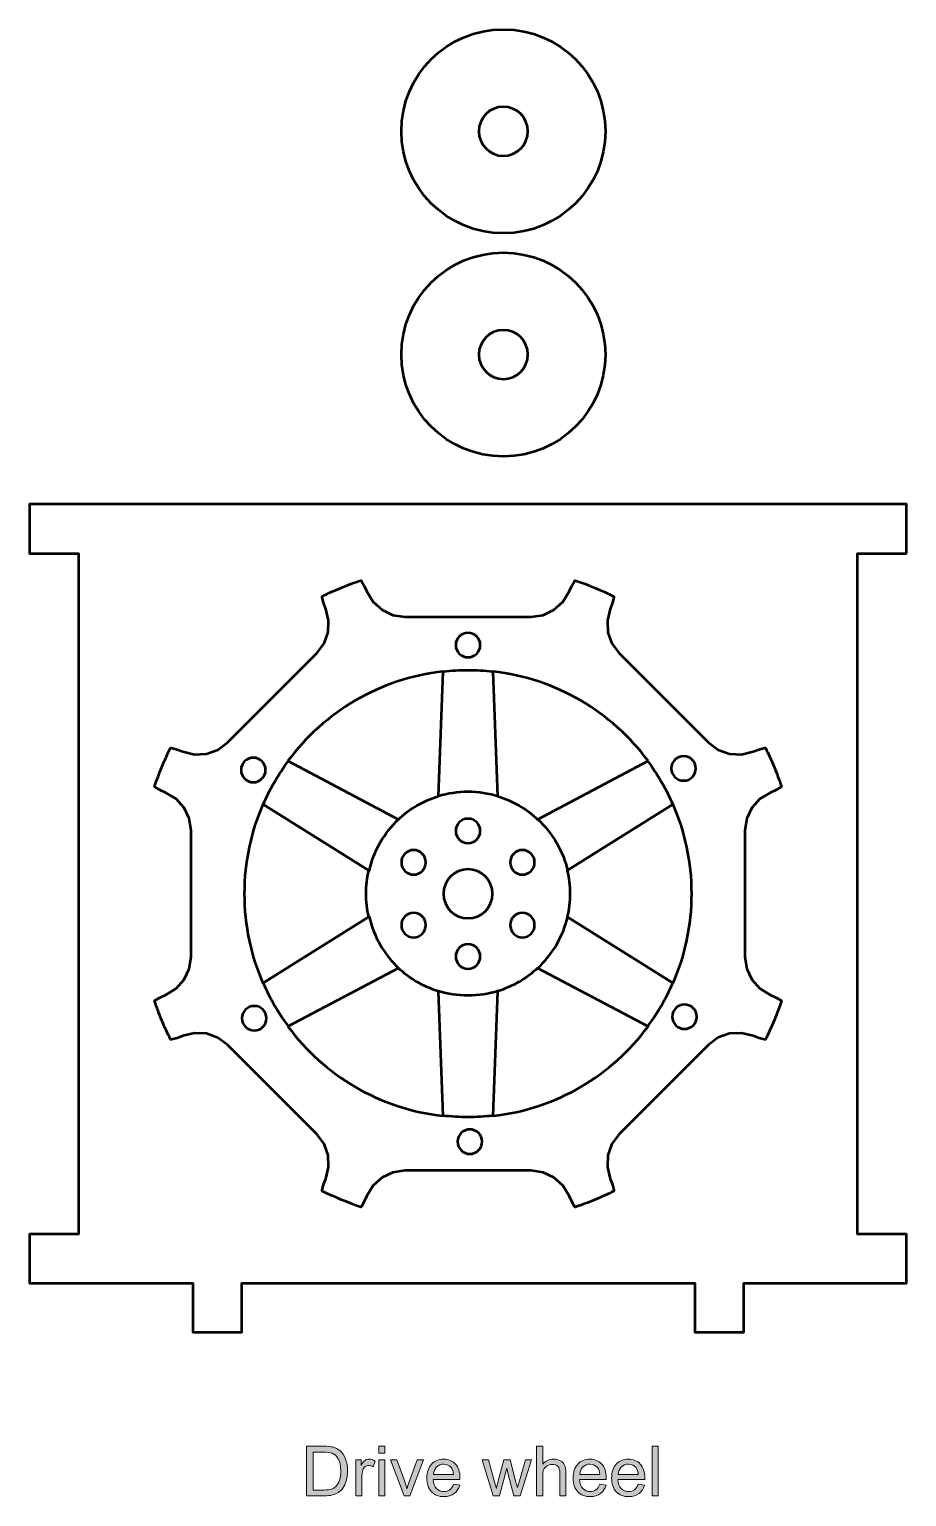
# Model space of a CAD drawing. Header units: inches. Extents: x 247 to 2765, y -1897 to -1110.
# Drawn here: x 329.2 to 382.8, y -1897.4 to -1807.7 of the extents above; entities that cross this region are included whole.
import ezdxf

# ---------------------------------------------------------------- set-up
doc = ezdxf.new("R2010")
doc.units = ezdxf.units.IN
doc.header["$MEASUREMENT"] = 0
doc.layers.add('Layer 1', color=7, linetype='Continuous')

# ---------------------------------------------------------------- blocks, each defined once
blk = doc.blocks.new('block 38')
at = {"layer": 'Layer 1', "color": 240, "lineweight": 50, "true_color": 0xec2227}
for points in [[(355.986, -1855.962), (356.4, -1855.962), (356.736, -1856.298), (356.736, -1856.712), (356.736, -1857.126), (356.4, -1857.462), (355.986, -1857.462), (355.572, -1857.462), (355.236, -1857.126), (355.236, -1856.712), (355.236, -1856.298), (355.572, -1855.962), (355.986, -1855.962)], [(352.662, -1857.881), (353.076, -1857.881), (353.412, -1858.217), (353.412, -1858.631), (353.412, -1859.045), (353.076, -1859.381), (352.662, -1859.381), (352.248, -1859.381), (351.912, -1859.045), (351.912, -1858.631), (351.912, -1858.217), (352.248, -1857.881), (352.662, -1857.881)], [(359.31, -1857.881), (359.724, -1857.881), (360.06, -1858.217), (360.06, -1858.631), (360.06, -1859.045), (359.724, -1859.381), (359.31, -1859.381), (358.896, -1859.381), (358.56, -1859.045), (358.56, -1858.631), (358.56, -1858.217), (358.896, -1857.881), (359.31, -1857.881)], [(352.662, -1861.719), (353.076, -1861.719), (353.412, -1862.055), (353.412, -1862.469), (353.412, -1862.883), (353.076, -1863.219), (352.662, -1863.219), (352.248, -1863.219), (351.912, -1862.883), (351.912, -1862.469), (351.912, -1862.055), (352.248, -1861.719), (352.662, -1861.719)], [(359.31, -1861.719), (359.724, -1861.719), (360.06, -1862.055), (360.06, -1862.469), (360.06, -1862.883), (359.724, -1863.219), (359.31, -1863.219), (358.896, -1863.219), (358.56, -1862.883), (358.56, -1862.469), (358.56, -1862.055), (358.896, -1861.719), (359.31, -1861.719)], [(355.986, -1863.639), (356.4, -1863.639), (356.736, -1863.974), (356.736, -1864.389), (356.736, -1864.803), (356.4, -1865.139), (355.986, -1865.139), (355.572, -1865.139), (355.236, -1864.803), (355.236, -1864.389), (355.236, -1863.974), (355.572, -1863.639), (355.986, -1863.639)]]:
    blk.add_open_spline(points, degree=3, knots=[0, 0, 0, 0, 1, 1, 1, 2, 2, 2, 3, 3, 3, 4, 4, 4, 4], dxfattribs=at)
blk = doc.blocks.new('block 39')
at = {"layer": 'Layer 1', "color": 240, "lineweight": 50, "true_color": 0xec2227}
for points in [[(357.838, -1854.603), (357.253, -1854.421), (356.631, -1854.324), (355.986, -1854.324), (355.357, -1854.324), (354.749, -1854.417), (354.176, -1854.59)], [(349.942, -1859.162), (350.077, -1858.565), (350.303, -1857.978), (350.625, -1857.419), (350.94, -1856.874), (351.324, -1856.394), (351.761, -1855.985)], [(360.242, -1855.991), (360.692, -1856.407), (361.088, -1856.896), (361.41, -1857.455), (361.725, -1858), (361.948, -1858.573), (362.084, -1859.155)], [(349.941, -1861.938), (350.077, -1862.536), (350.303, -1863.123), (350.625, -1863.682), (350.94, -1864.227), (351.324, -1864.705), (351.762, -1865.115)], [(360.242, -1865.11), (360.692, -1864.694), (361.088, -1864.204), (361.411, -1863.646), (361.726, -1863.101), (361.948, -1862.527), (362.084, -1861.946)], [(357.838, -1866.497), (357.253, -1866.68), (356.631, -1866.776), (355.986, -1866.776), (355.357, -1866.776), (354.749, -1866.683), (354.176, -1866.509)]]:
    blk.add_open_spline(points, degree=3, knots=[0, 0, 0, 0, 1, 1, 1, 2, 2, 2, 2], dxfattribs=at)
blk = doc.blocks.new('block 40')
at = {"layer": 'Layer 1', "color": 240, "lineweight": 50, "true_color": 0xec2227}
for points in [[(357.511, -1846.976), (357.011, -1846.92), (356.501, -1846.891), (355.986, -1846.891), (355.471, -1846.891), (354.961, -1846.92), (354.461, -1846.976)], [(343.468, -1855.084), (343.669, -1854.621), (343.9, -1854.166), (344.157, -1853.721), (344.415, -1853.274), (344.694, -1852.848), (344.993, -1852.442)], [(366.979, -1852.442), (367.278, -1852.848), (367.557, -1853.275), (367.815, -1853.721), (368.073, -1854.169), (368.303, -1854.622), (368.505, -1855.084)], [(343.468, -1866.017), (343.669, -1866.478), (343.899, -1866.934), (344.157, -1867.379), (344.415, -1867.827), (344.694, -1868.253), (344.993, -1868.658)], [(366.979, -1868.657), (367.278, -1868.253), (367.558, -1867.826), (367.815, -1867.379), (368.073, -1866.932), (368.303, -1866.477), (368.505, -1866.017)], [(357.511, -1874.125), (357.011, -1874.181), (356.501, -1874.209), (355.986, -1874.209), (355.471, -1874.209), (354.961, -1874.181), (354.461, -1874.125)]]:
    blk.add_open_spline(points, degree=3, knots=[0, 0, 0, 0, 1, 1, 1, 2, 2, 2, 2], dxfattribs=at)
blk = doc.blocks.new('block 41')
at = {"layer": 'Layer 1', "color": 240, "lineweight": 50, "true_color": 0xec2227}
for points in [[(355.986, -1844.592), (356.4, -1844.592), (356.736, -1844.928), (356.736, -1845.342), (356.736, -1845.756), (356.4, -1846.092), (355.986, -1846.092), (355.572, -1846.092), (355.236, -1845.756), (355.236, -1845.342), (355.236, -1844.928), (355.572, -1844.592), (355.986, -1844.592)], [(342.863, -1852.234), (343.277, -1852.234), (343.613, -1852.569), (343.613, -1852.984), (343.613, -1853.398), (343.277, -1853.734), (342.863, -1853.734), (342.449, -1853.734), (342.113, -1853.398), (342.113, -1852.984), (342.113, -1852.569), (342.449, -1852.234), (342.863, -1852.234)], [(369.164, -1852.135), (369.578, -1852.135), (369.914, -1852.471), (369.914, -1852.885), (369.914, -1853.299), (369.578, -1853.635), (369.164, -1853.635), (368.75, -1853.635), (368.414, -1853.299), (368.414, -1852.885), (368.414, -1852.471), (368.75, -1852.135), (369.164, -1852.135)], [(342.92, -1867.417), (343.334, -1867.417), (343.67, -1867.753), (343.67, -1868.167), (343.67, -1868.582), (343.334, -1868.917), (342.92, -1868.917), (342.506, -1868.917), (342.17, -1868.582), (342.17, -1868.167), (342.17, -1867.753), (342.506, -1867.417), (342.92, -1867.417)], [(369.22, -1867.32), (369.634, -1867.32), (369.97, -1867.656), (369.97, -1868.07), (369.97, -1868.484), (369.634, -1868.819), (369.22, -1868.819), (368.806, -1868.819), (368.471, -1868.484), (368.471, -1868.07), (368.471, -1867.656), (368.806, -1867.32), (369.22, -1867.32)], [(356.099, -1874.961), (356.513, -1874.961), (356.849, -1875.297), (356.849, -1875.711), (356.849, -1876.125), (356.513, -1876.461), (356.099, -1876.461), (355.685, -1876.461), (355.349, -1876.125), (355.349, -1875.711), (355.349, -1875.297), (355.685, -1874.961), (356.099, -1874.961)]]:
    blk.add_open_spline(points, degree=3, knots=[0, 0, 0, 0, 1, 1, 1, 2, 2, 2, 3, 3, 3, 4, 4, 4, 4], dxfattribs=at)
blk = doc.blocks.new('block 37')
at = {"layer": 'Layer 1', "color": 98, "lineweight": 50, "true_color": 0x010202}
for points, knots in [([(374.805, -1866.888), (374.805, -1866.888), (374.46, -1866.724), (374.46, -1866.724), (374.46, -1866.724), (373.831, -1866.347), (373.831, -1866.347), (373.831, -1866.347), (373.338, -1865.804), (373.338, -1865.804), (373.338, -1865.804), (373.024, -1865.141), (373.024, -1865.141), (373.024, -1865.141), (372.917, -1864.415), (372.917, -1864.415), (372.917, -1864.415), (372.916, -1856.685), (372.916, -1856.685), (372.916, -1856.685), (373.024, -1855.959), (373.024, -1855.959), (373.024, -1855.959), (373.339, -1855.295), (373.339, -1855.295), (373.339, -1855.295), (373.831, -1854.752), (373.831, -1854.752), (373.831, -1854.752), (374.46, -1854.375), (374.46, -1854.375), (374.46, -1854.375), (374.804, -1854.213), (374.804, -1854.213), (374.804, -1854.213), (375.109, -1854.037), (375.109, -1854.037), (375.109, -1854.037), (375.149, -1853.997), (375.149, -1853.997), (375.011, -1853.596), (374.864, -1853.196), (374.7, -1852.799), (374.536, -1852.401), (374.356, -1852.014), (374.17, -1851.634), (374.17, -1851.634), (374.114, -1851.634), (374.114, -1851.634), (374.114, -1851.634), (373.774, -1851.726), (373.774, -1851.726), (373.774, -1851.726), (373.416, -1851.853), (373.416, -1851.853), (373.416, -1851.853), (372.703, -1852.032), (372.703, -1852.032), (372.703, -1852.032), (371.971, -1851.996), (371.971, -1851.996), (371.971, -1851.996), (371.28, -1851.749), (371.28, -1851.749), (371.28, -1851.749), (370.691, -1851.312), (370.691, -1851.312), (370.691, -1851.312), (365.225, -1845.846), (365.225, -1845.846), (365.225, -1845.846), (364.787, -1845.257), (364.787, -1845.257), (364.787, -1845.257), (364.541, -1844.567), (364.541, -1844.567), (364.541, -1844.567), (364.505, -1843.833), (364.505, -1843.833), (364.505, -1843.833), (364.684, -1843.121), (364.684, -1843.121), (364.684, -1843.121), (364.812, -1842.762), (364.812, -1842.762), (364.812, -1842.762), (364.903, -1842.422), (364.903, -1842.422), (364.903, -1842.422), (364.903, -1842.368), (364.903, -1842.368), (364.136, -1841.992), (363.346, -1841.665), (362.538, -1841.388), (362.538, -1841.388), (362.499, -1841.428), (362.499, -1841.428), (362.499, -1841.428), (362.324, -1841.731), (362.324, -1841.731), (362.324, -1841.731), (362.161, -1842.077), (362.161, -1842.077), (362.161, -1842.077), (361.784, -1842.706), (361.784, -1842.706), (361.784, -1842.706), (361.24, -1843.198), (361.24, -1843.198), (361.24, -1843.198), (360.577, -1843.513), (360.577, -1843.513), (360.577, -1843.513), (359.852, -1843.62), (359.852, -1843.62), (359.852, -1843.62), (352.121, -1843.621), (352.121, -1843.621), (352.121, -1843.621), (351.396, -1843.513), (351.396, -1843.513), (351.396, -1843.513), (350.732, -1843.198), (350.732, -1843.198), (350.732, -1843.198), (350.189, -1842.706), (350.189, -1842.706), (350.189, -1842.706), (349.812, -1842.077), (349.812, -1842.077), (349.812, -1842.077), (349.649, -1841.732), (349.649, -1841.732), (349.649, -1841.732), (349.473, -1841.428), (349.473, -1841.428), (349.473, -1841.428), (349.433, -1841.389), (349.433, -1841.389), (349.032, -1841.526), (348.632, -1841.673), (348.235, -1841.837), (347.838, -1842.002), (347.451, -1842.181), (347.07, -1842.367), (347.07, -1842.367), (347.07, -1842.424), (347.07, -1842.424), (347.07, -1842.424), (347.162, -1842.763), (347.162, -1842.763), (347.162, -1842.763), (347.29, -1843.122), (347.29, -1843.122), (347.29, -1843.122), (347.468, -1843.834), (347.468, -1843.834), (347.468, -1843.834), (347.432, -1844.566), (347.432, -1844.566), (347.432, -1844.566), (347.184, -1845.257), (347.184, -1845.257), (347.184, -1845.257), (346.748, -1845.846), (346.748, -1845.846), (346.748, -1845.846), (341.282, -1851.312), (341.282, -1851.312), (341.282, -1851.312), (340.692, -1851.75), (340.692, -1851.75), (340.692, -1851.75), (340.002, -1851.996), (340.002, -1851.996), (340.002, -1851.996), (339.269, -1852.032), (339.269, -1852.032), (339.269, -1852.032), (338.558, -1851.854), (338.558, -1851.854), (338.558, -1851.854), (338.198, -1851.726), (338.198, -1851.726), (338.198, -1851.726), (337.858, -1851.635), (337.858, -1851.635), (337.858, -1851.635), (337.803, -1851.635), (337.803, -1851.635), (337.428, -1852.402), (337.101, -1853.191), (336.825, -1853.999), (336.825, -1853.999), (336.863, -1854.038), (336.863, -1854.038), (336.863, -1854.038), (337.167, -1854.213), (337.167, -1854.213), (337.167, -1854.213), (337.512, -1854.377), (337.512, -1854.377), (337.512, -1854.377), (338.142, -1854.753), (338.142, -1854.753), (338.142, -1854.753), (338.634, -1855.297), (338.634, -1855.297), (338.634, -1855.297), (338.947, -1855.959), (338.947, -1855.959), (338.947, -1855.959), (339.055, -1856.686), (339.055, -1856.686), (339.055, -1856.686), (339.056, -1864.417), (339.056, -1864.417), (339.056, -1864.417), (338.949, -1865.142), (338.949, -1865.142), (338.949, -1865.142), (338.634, -1865.805), (338.634, -1865.805), (338.634, -1865.805), (338.142, -1866.349), (338.142, -1866.349), (338.142, -1866.349), (337.512, -1866.726), (337.512, -1866.726), (337.512, -1866.726), (337.168, -1866.889), (337.168, -1866.889), (337.168, -1866.889), (336.863, -1867.064), (336.863, -1867.064), (336.863, -1867.064), (336.824, -1867.103), (336.824, -1867.103), (336.962, -1867.505), (337.108, -1867.905), (337.273, -1868.302), (337.437, -1868.699), (337.616, -1869.085), (337.803, -1869.466), (337.803, -1869.466), (337.859, -1869.466), (337.859, -1869.466), (337.859, -1869.466), (338.199, -1869.375), (338.199, -1869.375), (338.199, -1869.375), (338.557, -1869.246), (338.557, -1869.246), (338.557, -1869.246), (339.27, -1869.069), (339.27, -1869.069), (339.27, -1869.069), (340.002, -1869.105), (340.002, -1869.105), (340.002, -1869.105), (340.693, -1869.353), (340.693, -1869.353), (340.693, -1869.353), (341.282, -1869.789), (341.282, -1869.789), (341.282, -1869.789), (346.748, -1875.255), (346.748, -1875.255), (346.748, -1875.255), (347.184, -1875.844), (347.184, -1875.844), (347.184, -1875.844), (347.432, -1876.535), (347.432, -1876.535), (347.432, -1876.535), (347.468, -1877.267), (347.468, -1877.267), (347.468, -1877.267), (347.29, -1877.979), (347.29, -1877.979), (347.29, -1877.979), (347.162, -1878.339), (347.162, -1878.339), (347.162, -1878.339), (347.07, -1878.678), (347.07, -1878.678), (347.07, -1878.678), (347.07, -1878.733), (347.07, -1878.733), (347.837, -1879.108), (348.627, -1879.436), (349.434, -1879.712), (349.434, -1879.712), (349.473, -1879.674), (349.473, -1879.674), (349.473, -1879.674), (349.648, -1879.369), (349.648, -1879.369), (349.648, -1879.369), (349.812, -1879.025), (349.812, -1879.025), (349.812, -1879.025), (350.189, -1878.396), (350.189, -1878.396), (350.189, -1878.396), (350.733, -1877.902), (350.733, -1877.902), (350.733, -1877.902), (351.395, -1877.589), (351.395, -1877.589), (351.395, -1877.589), (352.122, -1877.482), (352.122, -1877.482), (352.122, -1877.482), (359.852, -1877.481), (359.852, -1877.481), (359.852, -1877.481), (360.577, -1877.589), (360.577, -1877.589), (360.577, -1877.589), (361.241, -1877.903), (361.241, -1877.903), (361.241, -1877.903), (361.784, -1878.396), (361.784, -1878.396), (361.784, -1878.396), (362.161, -1879.025), (362.161, -1879.025), (362.161, -1879.025), (362.324, -1879.368), (362.324, -1879.368), (362.324, -1879.368), (362.499, -1879.674), (362.499, -1879.674), (362.499, -1879.674), (362.539, -1879.713), (362.539, -1879.713), (362.94, -1879.575), (363.34, -1879.429), (363.737, -1879.264), (364.135, -1879.1), (364.521, -1878.919), (364.902, -1878.734), (364.902, -1878.734), (364.902, -1878.678), (364.902, -1878.678), (364.902, -1878.678), (364.811, -1878.338), (364.811, -1878.338), (364.811, -1878.338), (364.683, -1877.979), (364.683, -1877.979), (364.683, -1877.979), (364.505, -1877.267), (364.505, -1877.267), (364.505, -1877.267), (364.541, -1876.535), (364.541, -1876.535), (364.541, -1876.535), (364.788, -1875.843), (364.788, -1875.843), (364.788, -1875.843), (365.224, -1875.254), (365.224, -1875.254), (365.224, -1875.254), (370.691, -1869.788), (370.691, -1869.788), (370.691, -1869.788), (371.279, -1869.351), (371.279, -1869.351), (371.279, -1869.351), (371.97, -1869.105), (371.97, -1869.105), (371.97, -1869.105), (372.703, -1869.068), (372.703, -1869.068), (372.703, -1869.068), (373.415, -1869.247), (373.415, -1869.247), (373.415, -1869.247), (373.775, -1869.375), (373.775, -1869.375), (373.775, -1869.375), (374.114, -1869.466), (374.114, -1869.466), (374.114, -1869.466), (374.169, -1869.466), (374.169, -1869.466), (374.544, -1868.699), (374.871, -1867.909), (375.148, -1867.101), (375.148, -1867.101), (375.109, -1867.063), (375.109, -1867.063), (375.109, -1867.063), (374.805, -1866.888), (374.805, -1866.888)], [0, 0, 0, 0, 1, 1, 1, 2, 2, 2, 3, 3, 3, 4, 4, 4, 5, 5, 5, 6, 6, 6, 7, 7, 7, 8, 8, 8, 9, 9, 9, 10, 10, 10, 11, 11, 11, 12, 12, 12, 13, 13, 13, 14, 14, 14, 15, 15, 15, 16, 16, 16, 17, 17, 17, 18, 18, 18, 19, 19, 19, 20, 20, 20, 21, 21, 21, 22, 22, 22, 23, 23, 23, 24, 24, 24, 25, 25, 25, 26, 26, 26, 27, 27, 27, 28, 28, 28, 29, 29, 29, 30, 30, 30, 31, 31, 31, 32, 32, 32, 33, 33, 33, 34, 34, 34, 35, 35, 35, 36, 36, 36, 37, 37, 37, 38, 38, 38, 39, 39, 39, 40, 40, 40, 41, 41, 41, 42, 42, 42, 43, 43, 43, 44, 44, 44, 45, 45, 45, 46, 46, 46, 47, 47, 47, 48, 48, 48, 49, 49, 49, 50, 50, 50, 51, 51, 51, 52, 52, 52, 53, 53, 53, 54, 54, 54, 55, 55, 55, 56, 56, 56, 57, 57, 57, 58, 58, 58, 59, 59, 59, 60, 60, 60, 61, 61, 61, 62, 62, 62, 63, 63, 63, 64, 64, 64, 65, 65, 65, 66, 66, 66, 67, 67, 67, 68, 68, 68, 69, 69, 69, 70, 70, 70, 71, 71, 71, 72, 72, 72, 73, 73, 73, 74, 74, 74, 75, 75, 75, 76, 76, 76, 77, 77, 77, 78, 78, 78, 79, 79, 79, 80, 80, 80, 81, 81, 81, 82, 82, 82, 83, 83, 83, 84, 84, 84, 85, 85, 85, 86, 86, 86, 87, 87, 87, 88, 88, 88, 89, 89, 89, 90, 90, 90, 91, 91, 91, 92, 92, 92, 93, 93, 93, 94, 94, 94, 95, 95, 95, 96, 96, 96, 97, 97, 97, 98, 98, 98, 99, 99, 99, 100, 100, 100, 101, 101, 101, 102, 102, 102, 103, 103, 103, 104, 104, 104, 105, 105, 105, 106, 106, 106, 107, 107, 107, 108, 108, 108, 109, 109, 109, 110, 110, 110, 111, 111, 111, 112, 112, 112, 113, 113, 113, 114, 114, 114, 115, 115, 115, 116, 116, 116, 117, 117, 117, 118, 118, 118, 119, 119, 119, 120, 120, 120, 121, 121, 121, 122, 122, 122, 123, 123, 123, 124, 124, 124, 125, 125, 125, 126, 126, 126, 127, 127, 127, 128, 128, 128, 129, 129, 129, 130, 130, 130, 131, 131, 131, 132, 132, 132, 132]), ([(354.175, -1854.587), (353.251, -1854.867), (352.42, -1855.36), (351.733, -1856.003), (351.733, -1856.003), (344.98, -1852.434), (344.98, -1852.434), (347.187, -1849.448), (350.577, -1847.394), (354.459, -1846.961), (354.459, -1846.961), (354.175, -1854.587), (354.175, -1854.587)], [0, 0, 0, 0, 1, 1, 1, 2, 2, 2, 3, 3, 3, 4, 4, 4, 4]), ([(366.991, -1852.432), (366.991, -1852.432), (360.239, -1856.002), (360.239, -1856.002), (359.551, -1855.36), (358.721, -1854.866), (357.797, -1854.586), (357.797, -1854.586), (357.513, -1846.961), (357.513, -1846.961), (361.395, -1847.393), (364.785, -1849.447), (366.991, -1852.432)], [0, 0, 0, 0, 1, 1, 1, 2, 2, 2, 3, 3, 3, 4, 4, 4, 4]), ([(342.31, -1860.55), (342.31, -1858.603), (342.72, -1856.752), (343.453, -1855.076), (343.453, -1855.076), (349.919, -1859.139), (349.919, -1859.139), (349.814, -1859.593), (349.753, -1860.064), (349.753, -1860.55), (349.753, -1861.036), (349.814, -1861.507), (349.919, -1861.96), (349.919, -1861.96), (343.452, -1866.023), (343.452, -1866.023), (342.719, -1864.346), (342.31, -1862.497), (342.31, -1860.55)], [0, 0, 0, 0, 1, 1, 1, 2, 2, 2, 3, 3, 3, 4, 4, 4, 5, 5, 5, 6, 6, 6, 6]), ([(368.519, -1866.023), (368.519, -1866.023), (362.052, -1861.961), (362.052, -1861.961), (362.158, -1861.507), (362.219, -1861.036), (362.219, -1860.55), (362.219, -1860.064), (362.158, -1859.593), (362.052, -1859.139), (362.052, -1859.139), (368.519, -1855.076), (368.519, -1855.076), (369.252, -1856.752), (369.662, -1858.602), (369.662, -1860.55), (369.662, -1862.497), (369.252, -1864.347), (368.519, -1866.023)], [0, 0, 0, 0, 1, 1, 1, 2, 2, 2, 3, 3, 3, 4, 4, 4, 5, 5, 5, 6, 6, 6, 6]), ([(355.986, -1862.051), (355.157, -1862.051), (354.486, -1861.379), (354.486, -1860.551), (354.486, -1859.721), (355.157, -1859.051), (355.986, -1859.051), (356.815, -1859.051), (357.486, -1859.721), (357.486, -1860.551), (357.486, -1861.379), (356.815, -1862.051), (355.986, -1862.051)], [0, 0, 0, 0, 1, 1, 1, 2, 2, 2, 3, 3, 3, 4, 4, 4, 4]), ([(344.98, -1868.667), (344.98, -1868.667), (351.732, -1865.097), (351.732, -1865.097), (352.42, -1865.741), (353.25, -1866.234), (354.175, -1866.514), (354.175, -1866.514), (354.46, -1874.139), (354.46, -1874.139), (350.577, -1873.707), (347.187, -1871.653), (344.98, -1868.667)], [0, 0, 0, 0, 1, 1, 1, 2, 2, 2, 3, 3, 3, 4, 4, 4, 4]), ([(357.513, -1874.139), (357.513, -1874.139), (357.797, -1866.514), (357.797, -1866.514), (358.721, -1866.233), (359.552, -1865.742), (360.239, -1865.098), (360.239, -1865.098), (366.991, -1868.667), (366.991, -1868.667), (364.785, -1871.653), (361.395, -1873.708), (357.513, -1874.139)], [0, 0, 0, 0, 1, 1, 1, 2, 2, 2, 3, 3, 3, 4, 4, 4, 4])]:
    blk.add_open_spline(points, degree=3, knots=knots, dxfattribs=at)
at = {"layer": 'Layer 1'}
for name in ['block 41', 'block 40', 'block 39', 'block 38']:
    blk.add_blockref(name, (0, 0), dxfattribs=at)
blk = doc.blocks.new('block 36')
at = {"layer": 'Layer 1', "color": 18, "lineweight": 50, "true_color": 0x010101}
blk.add_lwpolyline([(382.799, -1839.737), (382.799, -1836.737), (329.173, -1836.737), (329.173, -1839.737), (332.173, -1839.737), (332.173, -1881.364), (329.173, -1881.364), (329.173, -1884.364), (339.17, -1884.364), (339.17, -1887.364), (342.17, -1887.364), (342.17, -1884.364), (369.844, -1884.364), (369.844, -1887.364), (372.844, -1887.364), (372.844, -1884.364), (382.799, -1884.364), (382.799, -1881.364), (379.799, -1881.364), (379.799, -1839.737), (382.799, -1839.737)], dxfattribs=at)
at = {"layer": 'Layer 1'}
blk.add_blockref('block 37', (0, 0), dxfattribs=at)
blk = doc.blocks.new('block 52')
at = {"layer": 'Layer 1', "true_color": 0x3eb54a}
h = blk.add_hatch(color=95, dxfattribs=at)
h.dxf.hatch_style = 2
edge = h.paths.add_edge_path()
edge.add_spline(control_points=[(346.118, -1897.37), (346.118, -1897.37), (346.118, -1894.338), (346.118, -1894.338), (346.118, -1894.338), (347.162, -1894.338), (347.162, -1894.338), (347.397, -1894.338), (347.578, -1894.353), (347.701, -1894.382), (347.875, -1894.422), (348.023, -1894.494), (348.146, -1894.599), (348.306, -1894.734), (348.425, -1894.907), (348.505, -1895.117), (348.584, -1895.328), (348.624, -1895.567), (348.624, -1895.837), (348.624, -1896.067), (348.597, -1896.271), (348.543, -1896.449), (348.489, -1896.627), (348.42, -1896.774), (348.336, -1896.89), (348.252, -1897.007), (348.16, -1897.098), (348.06, -1897.165), (347.96, -1897.231), (347.839, -1897.283), (347.699, -1897.317), (347.558, -1897.352), (347.395, -1897.369), (347.212, -1897.369), (347.212, -1897.369), (346.118, -1897.37), (346.118, -1897.37), (346.118, -1897.37), (346.118, -1897.37), (346.118, -1897.37)], knot_values=[0, 0, 0, 0, 1, 1, 1, 2, 2, 2, 3, 3, 3, 4, 4, 4, 5, 5, 5, 6, 6, 6, 7, 7, 7, 8, 8, 8, 9, 9, 9, 10, 10, 10, 11, 11, 11, 12, 12, 12, 13, 13, 13, 13], degree=3, periodic=1)
edge = h.paths.add_edge_path()
edge.add_spline(control_points=[(346.519, -1897.012), (346.519, -1897.012), (347.166, -1897.012), (347.166, -1897.012), (347.366, -1897.012), (347.523, -1896.993), (347.636, -1896.956), (347.75, -1896.92), (347.84, -1896.866), (347.908, -1896.8), (348.004, -1896.704), (348.077, -1896.577), (348.131, -1896.417), (348.184, -1896.256), (348.21, -1896.061), (348.21, -1895.833), (348.21, -1895.516), (348.159, -1895.272), (348.055, -1895.102), (347.95, -1894.933), (347.824, -1894.818), (347.675, -1894.76), (347.568, -1894.718), (347.395, -1894.698), (347.156, -1894.698), (347.156, -1894.698), (346.52, -1894.698), (346.52, -1894.698), (346.52, -1894.698), (346.519, -1897.012), (346.519, -1897.012), (346.519, -1897.012), (346.519, -1897.012), (346.519, -1897.012)], knot_values=[0, 0, 0, 0, 1, 1, 1, 2, 2, 2, 3, 3, 3, 4, 4, 4, 5, 5, 5, 6, 6, 6, 7, 7, 7, 8, 8, 8, 9, 9, 9, 10, 10, 10, 11, 11, 11, 11], degree=3, periodic=1)
h = blk.add_hatch(color=95, dxfattribs=at)
h.dxf.hatch_style = 2
h.paths.add_polyline_path([(350.539, -1894.767), (350.539, -1894.338), (350.911, -1894.338), (350.911, -1894.767)])
h.paths.add_polyline_path([(350.539, -1897.37), (350.539, -1895.174), (350.911, -1895.174), (350.911, -1897.37)])
h = blk.add_hatch(color=95, dxfattribs=at)
h.dxf.hatch_style = 2
edge = h.paths.add_edge_path()
edge.add_spline(control_points=[(360.182, -1897.37), (360.182, -1897.37), (360.182, -1894.338), (360.182, -1894.338), (360.182, -1894.338), (360.554, -1894.338), (360.554, -1894.338), (360.554, -1894.338), (360.554, -1895.426), (360.554, -1895.426), (360.728, -1895.226), (360.947, -1895.125), (361.212, -1895.125), (361.374, -1895.125), (361.515, -1895.157), (361.635, -1895.22), (361.755, -1895.285), (361.841, -1895.374), (361.892, -1895.486), (361.944, -1895.599), (361.97, -1895.763), (361.97, -1895.978), (361.97, -1895.978), (361.97, -1897.369), (361.97, -1897.369), (361.97, -1897.369), (361.598, -1897.369), (361.598, -1897.369), (361.598, -1897.369), (361.598, -1895.978), (361.598, -1895.978), (361.598, -1895.792), (361.558, -1895.657), (361.477, -1895.572), (361.396, -1895.488), (361.282, -1895.446), (361.134, -1895.446), (361.024, -1895.446), (360.921, -1895.475), (360.823, -1895.531), (360.726, -1895.588), (360.657, -1895.667), (360.616, -1895.763), (360.574, -1895.861), (360.553, -1895.996), (360.553, -1896.168), (360.553, -1896.168), (360.553, -1897.369), (360.553, -1897.369), (360.553, -1897.369), (360.182, -1897.37), (360.182, -1897.37), (360.182, -1897.37), (360.182, -1897.37), (360.182, -1897.37)], knot_values=[0, 0, 0, 0, 1, 1, 1, 2, 2, 2, 3, 3, 3, 4, 4, 4, 5, 5, 5, 6, 6, 6, 7, 7, 7, 8, 8, 8, 9, 9, 9, 10, 10, 10, 11, 11, 11, 12, 12, 12, 13, 13, 13, 14, 14, 14, 15, 15, 15, 16, 16, 16, 17, 17, 17, 18, 18, 18, 18], degree=3, periodic=1)
h = blk.add_hatch(color=95, dxfattribs=at)
h.dxf.hatch_style = 2
h.paths.add_polyline_path([(367.237, -1897.37), (367.237, -1894.338), (367.609, -1894.338), (367.609, -1897.37)])
h = blk.add_hatch(color=95, dxfattribs=at)
h.dxf.hatch_style = 2
edge = h.paths.add_edge_path()
edge.add_spline(control_points=[(349.123, -1897.37), (349.123, -1897.37), (349.123, -1895.174), (349.123, -1895.174), (349.123, -1895.174), (349.458, -1895.174), (349.458, -1895.174), (349.458, -1895.174), (349.458, -1895.506), (349.458, -1895.506), (349.543, -1895.351), (349.623, -1895.248), (349.695, -1895.198), (349.767, -1895.148), (349.847, -1895.124), (349.934, -1895.124), (350.059, -1895.124), (350.187, -1895.163), (350.316, -1895.244), (350.316, -1895.244), (350.188, -1895.589), (350.188, -1895.589), (350.097, -1895.536), (350.006, -1895.508), (349.916, -1895.508), (349.835, -1895.508), (349.761, -1895.533), (349.697, -1895.582), (349.632, -1895.631), (349.586, -1895.699), (349.558, -1895.785), (349.516, -1895.918), (349.496, -1896.062), (349.496, -1896.219), (349.496, -1896.219), (349.496, -1897.369), (349.496, -1897.369), (349.496, -1897.369), (349.123, -1897.37), (349.123, -1897.37), (349.123, -1897.37), (349.123, -1897.37), (349.123, -1897.37)], knot_values=[0, 0, 0, 0, 1, 1, 1, 2, 2, 2, 3, 3, 3, 4, 4, 4, 5, 5, 5, 6, 6, 6, 7, 7, 7, 8, 8, 8, 9, 9, 9, 10, 10, 10, 11, 11, 11, 12, 12, 12, 13, 13, 13, 14, 14, 14, 14], degree=3, periodic=1)
h = blk.add_hatch(color=95, dxfattribs=at)
h.dxf.hatch_style = 2
edge = h.paths.add_edge_path()
edge.add_spline(control_points=[(352.088, -1897.37), (352.088, -1897.37), (351.253, -1895.174), (351.253, -1895.174), (351.253, -1895.174), (351.645, -1895.174), (351.645, -1895.174), (351.645, -1895.174), (352.116, -1896.489), (352.116, -1896.489), (352.168, -1896.63), (352.214, -1896.778), (352.257, -1896.932), (352.29, -1896.816), (352.336, -1896.676), (352.396, -1896.513), (352.396, -1896.513), (352.884, -1895.174), (352.884, -1895.174), (352.884, -1895.174), (353.266, -1895.174), (353.266, -1895.174), (353.266, -1895.174), (352.436, -1897.37), (352.436, -1897.37), (352.436, -1897.37), (352.088, -1897.37), (352.088, -1897.37), (352.088, -1897.37), (352.088, -1897.37), (352.088, -1897.37)], knot_values=[0, 0, 0, 0, 1, 1, 1, 2, 2, 2, 3, 3, 3, 4, 4, 4, 5, 5, 5, 6, 6, 6, 7, 7, 7, 8, 8, 8, 9, 9, 9, 10, 10, 10, 10], degree=3, periodic=1)
h = blk.add_hatch(color=95, dxfattribs=at)
h.dxf.hatch_style = 2
edge = h.paths.add_edge_path()
edge.add_spline(control_points=[(355.097, -1896.662), (355.097, -1896.662), (355.482, -1896.71), (355.482, -1896.71), (355.421, -1896.935), (355.309, -1897.109), (355.145, -1897.232), (354.981, -1897.357), (354.771, -1897.418), (354.517, -1897.418), (354.196, -1897.418), (353.941, -1897.32), (353.753, -1897.122), (353.565, -1896.923), (353.47, -1896.646), (353.47, -1896.29), (353.47, -1895.92), (353.566, -1895.635), (353.756, -1895.43), (353.946, -1895.225), (354.193, -1895.124), (354.496, -1895.124), (354.79, -1895.124), (355.03, -1895.224), (355.216, -1895.424), (355.401, -1895.624), (355.495, -1895.905), (355.495, -1896.268), (355.495, -1896.29), (355.494, -1896.322), (355.493, -1896.366), (355.493, -1896.366), (353.855, -1896.366), (353.855, -1896.366), (353.869, -1896.608), (353.937, -1896.792), (354.06, -1896.92), (354.183, -1897.048), (354.335, -1897.112), (354.519, -1897.112), (354.656, -1897.112), (354.772, -1897.077), (354.868, -1897.005), (354.964, -1896.934), (355.041, -1896.82), (355.097, -1896.662)], knot_values=[0, 0, 0, 0, 1, 1, 1, 2, 2, 2, 3, 3, 3, 4, 4, 4, 5, 5, 5, 6, 6, 6, 7, 7, 7, 8, 8, 8, 9, 9, 9, 10, 10, 10, 11, 11, 11, 12, 12, 12, 13, 13, 13, 14, 14, 14, 15, 15, 15, 15], degree=3, periodic=1)
edge = h.paths.add_edge_path()
edge.add_spline(control_points=[(353.876, -1896.061), (353.876, -1896.061), (355.102, -1896.061), (355.102, -1896.061), (355.085, -1895.877), (355.038, -1895.738), (354.961, -1895.645), (354.843, -1895.502), (354.689, -1895.431), (354.5, -1895.431), (354.33, -1895.431), (354.186, -1895.488), (354.069, -1895.601), (353.952, -1895.717), (353.888, -1895.87), (353.876, -1896.061)], knot_values=[0, 0, 0, 0, 1, 1, 1, 2, 2, 2, 3, 3, 3, 4, 4, 4, 5, 5, 5, 5], degree=3, periodic=1)
h = blk.add_hatch(color=95, dxfattribs=at)
h.dxf.hatch_style = 2
edge = h.paths.add_edge_path()
edge.add_spline(control_points=[(357.53, -1897.37), (357.53, -1897.37), (356.859, -1895.174), (356.859, -1895.174), (356.859, -1895.174), (357.243, -1895.174), (357.243, -1895.174), (357.243, -1895.174), (357.592, -1896.441), (357.592, -1896.441), (357.592, -1896.441), (357.723, -1896.912), (357.723, -1896.912), (357.729, -1896.89), (357.766, -1896.739), (357.836, -1896.46), (357.836, -1896.46), (358.185, -1895.174), (358.185, -1895.174), (358.185, -1895.174), (358.568, -1895.174), (358.568, -1895.174), (358.568, -1895.174), (358.897, -1896.447), (358.897, -1896.447), (358.897, -1896.447), (359.007, -1896.866), (359.007, -1896.866), (359.007, -1896.866), (359.132, -1896.443), (359.132, -1896.443), (359.132, -1896.443), (359.508, -1895.173), (359.508, -1895.173), (359.508, -1895.173), (359.87, -1895.173), (359.87, -1895.173), (359.87, -1895.173), (359.184, -1897.369), (359.184, -1897.369), (359.184, -1897.369), (358.797, -1897.369), (358.797, -1897.369), (358.797, -1897.369), (358.448, -1896.054), (358.448, -1896.054), (358.448, -1896.054), (358.363, -1895.68), (358.363, -1895.68), (358.363, -1895.68), (357.919, -1897.367), (357.919, -1897.367), (357.919, -1897.367), (357.53, -1897.367), (357.53, -1897.367), (357.53, -1897.367), (357.53, -1897.37), (357.53, -1897.37), (357.53, -1897.37), (357.53, -1897.37), (357.53, -1897.37)], knot_values=[0, 0, 0, 0, 1, 1, 1, 2, 2, 2, 3, 3, 3, 4, 4, 4, 5, 5, 5, 6, 6, 6, 7, 7, 7, 8, 8, 8, 9, 9, 9, 10, 10, 10, 11, 11, 11, 12, 12, 12, 13, 13, 13, 14, 14, 14, 15, 15, 15, 16, 16, 16, 17, 17, 17, 18, 18, 18, 19, 19, 19, 20, 20, 20, 20], degree=3, periodic=1)
h = blk.add_hatch(color=95, dxfattribs=at)
h.dxf.hatch_style = 2
edge = h.paths.add_edge_path()
edge.add_spline(control_points=[(364.039, -1896.662), (364.039, -1896.662), (364.424, -1896.71), (364.424, -1896.71), (364.363, -1896.935), (364.251, -1897.109), (364.087, -1897.232), (363.923, -1897.357), (363.713, -1897.418), (363.459, -1897.418), (363.138, -1897.418), (362.883, -1897.32), (362.695, -1897.122), (362.507, -1896.923), (362.413, -1896.646), (362.413, -1896.29), (362.413, -1895.92), (362.508, -1895.635), (362.698, -1895.43), (362.889, -1895.225), (363.135, -1895.124), (363.439, -1895.124), (363.732, -1895.124), (363.972, -1895.224), (364.158, -1895.424), (364.344, -1895.624), (364.437, -1895.905), (364.437, -1896.268), (364.437, -1896.29), (364.436, -1896.322), (364.435, -1896.366), (364.435, -1896.366), (362.798, -1896.366), (362.798, -1896.366), (362.811, -1896.608), (362.879, -1896.792), (363.002, -1896.92), (363.125, -1897.048), (363.278, -1897.112), (363.461, -1897.112), (363.598, -1897.112), (363.714, -1897.077), (363.81, -1897.005), (363.906, -1896.934), (363.983, -1896.82), (364.039, -1896.662)], knot_values=[0, 0, 0, 0, 1, 1, 1, 2, 2, 2, 3, 3, 3, 4, 4, 4, 5, 5, 5, 6, 6, 6, 7, 7, 7, 8, 8, 8, 9, 9, 9, 10, 10, 10, 11, 11, 11, 12, 12, 12, 13, 13, 13, 14, 14, 14, 15, 15, 15, 15], degree=3, periodic=1)
edge = h.paths.add_edge_path()
edge.add_spline(control_points=[(362.818, -1896.061), (362.818, -1896.061), (364.044, -1896.061), (364.044, -1896.061), (364.027, -1895.877), (363.98, -1895.738), (363.904, -1895.645), (363.785, -1895.502), (363.632, -1895.431), (363.442, -1895.431), (363.272, -1895.431), (363.127, -1895.488), (363.011, -1895.601), (362.895, -1895.717), (362.83, -1895.87), (362.818, -1896.061)], knot_values=[0, 0, 0, 0, 1, 1, 1, 2, 2, 2, 3, 3, 3, 4, 4, 4, 5, 5, 5, 5], degree=3, periodic=1)
h = blk.add_hatch(color=95, dxfattribs=at)
h.dxf.hatch_style = 2
edge = h.paths.add_edge_path()
edge.add_spline(control_points=[(366.394, -1896.662), (366.394, -1896.662), (366.778, -1896.71), (366.778, -1896.71), (366.718, -1896.935), (366.606, -1897.109), (366.442, -1897.232), (366.278, -1897.357), (366.068, -1897.418), (365.814, -1897.418), (365.492, -1897.418), (365.238, -1897.32), (365.05, -1897.122), (364.862, -1896.923), (364.768, -1896.646), (364.768, -1896.29), (364.768, -1895.92), (364.863, -1895.635), (365.053, -1895.43), (365.243, -1895.226), (365.49, -1895.124), (365.794, -1895.124), (366.087, -1895.124), (366.327, -1895.224), (366.513, -1895.424), (366.699, -1895.624), (366.792, -1895.905), (366.792, -1896.268), (366.792, -1896.29), (366.791, -1896.322), (366.79, -1896.366), (366.79, -1896.366), (365.152, -1896.366), (365.152, -1896.366), (365.166, -1896.608), (365.234, -1896.792), (365.357, -1896.92), (365.48, -1897.048), (365.632, -1897.112), (365.816, -1897.112), (365.953, -1897.112), (366.069, -1897.077), (366.165, -1897.005), (366.261, -1896.934), (366.337, -1896.82), (366.394, -1896.662)], knot_values=[0, 0, 0, 0, 1, 1, 1, 2, 2, 2, 3, 3, 3, 4, 4, 4, 5, 5, 5, 6, 6, 6, 7, 7, 7, 8, 8, 8, 9, 9, 9, 10, 10, 10, 11, 11, 11, 12, 12, 12, 13, 13, 13, 14, 14, 14, 15, 15, 15, 15], degree=3, periodic=1)
edge = h.paths.add_edge_path()
edge.add_spline(control_points=[(365.172, -1896.061), (365.172, -1896.061), (366.398, -1896.061), (366.398, -1896.061), (366.382, -1895.877), (366.335, -1895.738), (366.258, -1895.645), (366.14, -1895.502), (365.986, -1895.431), (365.797, -1895.431), (365.626, -1895.431), (365.482, -1895.488), (365.366, -1895.601), (365.249, -1895.717), (365.184, -1895.87), (365.172, -1896.061)], knot_values=[0, 0, 0, 0, 1, 1, 1, 2, 2, 2, 3, 3, 3, 4, 4, 4, 5, 5, 5, 5], degree=3, periodic=1)
at = {"layer": 'Layer 1', "lineweight": 0}
for points in [[(350.539, -1894.767), (350.539, -1894.338), (350.911, -1894.338), (350.911, -1894.767), (350.539, -1894.767)], [(367.237, -1897.37), (367.237, -1894.338), (367.609, -1894.338), (367.609, -1897.37), (367.237, -1897.37)], [(350.539, -1897.37), (350.539, -1895.174), (350.911, -1895.174), (350.911, -1897.37), (350.539, -1897.37)]]:
    blk.add_lwpolyline(points, dxfattribs=at)
for points, knots in [([(346.118, -1897.37), (346.118, -1897.37), (346.118, -1894.338), (346.118, -1894.338), (346.118, -1894.338), (347.162, -1894.338), (347.162, -1894.338), (347.397, -1894.338), (347.578, -1894.353), (347.701, -1894.382), (347.875, -1894.422), (348.023, -1894.494), (348.146, -1894.599), (348.306, -1894.734), (348.425, -1894.907), (348.505, -1895.117), (348.584, -1895.328), (348.624, -1895.567), (348.624, -1895.837), (348.624, -1896.067), (348.597, -1896.271), (348.543, -1896.449), (348.489, -1896.627), (348.42, -1896.774), (348.336, -1896.89), (348.252, -1897.007), (348.16, -1897.098), (348.06, -1897.165), (347.96, -1897.231), (347.839, -1897.283), (347.699, -1897.317), (347.558, -1897.352), (347.395, -1897.369), (347.212, -1897.369), (347.212, -1897.369), (346.118, -1897.37), (346.118, -1897.37), (346.118, -1897.37), (346.118, -1897.37), (346.118, -1897.37)], [0, 0, 0, 0, 1, 1, 1, 2, 2, 2, 3, 3, 3, 4, 4, 4, 5, 5, 5, 6, 6, 6, 7, 7, 7, 8, 8, 8, 9, 9, 9, 10, 10, 10, 11, 11, 11, 12, 12, 12, 13, 13, 13, 13]), ([(346.519, -1897.012), (346.519, -1897.012), (347.166, -1897.012), (347.166, -1897.012), (347.366, -1897.012), (347.523, -1896.993), (347.636, -1896.956), (347.75, -1896.92), (347.84, -1896.866), (347.908, -1896.8), (348.004, -1896.704), (348.077, -1896.577), (348.131, -1896.417), (348.184, -1896.256), (348.21, -1896.061), (348.21, -1895.833), (348.21, -1895.516), (348.159, -1895.272), (348.055, -1895.102), (347.95, -1894.933), (347.824, -1894.818), (347.675, -1894.76), (347.568, -1894.718), (347.395, -1894.698), (347.156, -1894.698), (347.156, -1894.698), (346.52, -1894.698), (346.52, -1894.698), (346.52, -1894.698), (346.519, -1897.012), (346.519, -1897.012), (346.519, -1897.012), (346.519, -1897.012), (346.519, -1897.012)], [0, 0, 0, 0, 1, 1, 1, 2, 2, 2, 3, 3, 3, 4, 4, 4, 5, 5, 5, 6, 6, 6, 7, 7, 7, 8, 8, 8, 9, 9, 9, 10, 10, 10, 11, 11, 11, 11]), ([(360.182, -1897.37), (360.182, -1897.37), (360.182, -1894.338), (360.182, -1894.338), (360.182, -1894.338), (360.554, -1894.338), (360.554, -1894.338), (360.554, -1894.338), (360.554, -1895.426), (360.554, -1895.426), (360.728, -1895.226), (360.947, -1895.125), (361.212, -1895.125), (361.374, -1895.125), (361.515, -1895.157), (361.635, -1895.22), (361.755, -1895.285), (361.841, -1895.374), (361.892, -1895.486), (361.944, -1895.599), (361.97, -1895.763), (361.97, -1895.978), (361.97, -1895.978), (361.97, -1897.369), (361.97, -1897.369), (361.97, -1897.369), (361.598, -1897.369), (361.598, -1897.369), (361.598, -1897.369), (361.598, -1895.978), (361.598, -1895.978), (361.598, -1895.792), (361.558, -1895.657), (361.477, -1895.572), (361.396, -1895.488), (361.282, -1895.446), (361.134, -1895.446), (361.024, -1895.446), (360.921, -1895.475), (360.823, -1895.531), (360.726, -1895.588), (360.657, -1895.667), (360.616, -1895.763), (360.574, -1895.861), (360.553, -1895.996), (360.553, -1896.168), (360.553, -1896.168), (360.553, -1897.369), (360.553, -1897.369), (360.553, -1897.369), (360.182, -1897.37), (360.182, -1897.37), (360.182, -1897.37), (360.182, -1897.37), (360.182, -1897.37)], [0, 0, 0, 0, 1, 1, 1, 2, 2, 2, 3, 3, 3, 4, 4, 4, 5, 5, 5, 6, 6, 6, 7, 7, 7, 8, 8, 8, 9, 9, 9, 10, 10, 10, 11, 11, 11, 12, 12, 12, 13, 13, 13, 14, 14, 14, 15, 15, 15, 16, 16, 16, 17, 17, 17, 18, 18, 18, 18]), ([(349.123, -1897.37), (349.123, -1897.37), (349.123, -1895.174), (349.123, -1895.174), (349.123, -1895.174), (349.458, -1895.174), (349.458, -1895.174), (349.458, -1895.174), (349.458, -1895.506), (349.458, -1895.506), (349.543, -1895.351), (349.623, -1895.248), (349.695, -1895.198), (349.767, -1895.148), (349.847, -1895.124), (349.934, -1895.124), (350.059, -1895.124), (350.187, -1895.163), (350.316, -1895.244), (350.316, -1895.244), (350.188, -1895.589), (350.188, -1895.589), (350.097, -1895.536), (350.006, -1895.508), (349.916, -1895.508), (349.835, -1895.508), (349.761, -1895.533), (349.697, -1895.582), (349.632, -1895.631), (349.586, -1895.699), (349.558, -1895.785), (349.516, -1895.918), (349.496, -1896.062), (349.496, -1896.219), (349.496, -1896.219), (349.496, -1897.369), (349.496, -1897.369), (349.496, -1897.369), (349.123, -1897.37), (349.123, -1897.37), (349.123, -1897.37), (349.123, -1897.37), (349.123, -1897.37)], [0, 0, 0, 0, 1, 1, 1, 2, 2, 2, 3, 3, 3, 4, 4, 4, 5, 5, 5, 6, 6, 6, 7, 7, 7, 8, 8, 8, 9, 9, 9, 10, 10, 10, 11, 11, 11, 12, 12, 12, 13, 13, 13, 14, 14, 14, 14]), ([(352.088, -1897.37), (352.088, -1897.37), (351.253, -1895.174), (351.253, -1895.174), (351.253, -1895.174), (351.645, -1895.174), (351.645, -1895.174), (351.645, -1895.174), (352.116, -1896.489), (352.116, -1896.489), (352.168, -1896.63), (352.214, -1896.778), (352.257, -1896.932), (352.29, -1896.816), (352.336, -1896.676), (352.396, -1896.513), (352.396, -1896.513), (352.884, -1895.174), (352.884, -1895.174), (352.884, -1895.174), (353.266, -1895.174), (353.266, -1895.174), (353.266, -1895.174), (352.436, -1897.37), (352.436, -1897.37), (352.436, -1897.37), (352.088, -1897.37), (352.088, -1897.37), (352.088, -1897.37), (352.088, -1897.37), (352.088, -1897.37)], [0, 0, 0, 0, 1, 1, 1, 2, 2, 2, 3, 3, 3, 4, 4, 4, 5, 5, 5, 6, 6, 6, 7, 7, 7, 8, 8, 8, 9, 9, 9, 10, 10, 10, 10]), ([(355.097, -1896.662), (355.097, -1896.662), (355.482, -1896.71), (355.482, -1896.71), (355.421, -1896.935), (355.309, -1897.109), (355.145, -1897.232), (354.981, -1897.357), (354.771, -1897.418), (354.517, -1897.418), (354.196, -1897.418), (353.941, -1897.32), (353.753, -1897.122), (353.565, -1896.923), (353.47, -1896.646), (353.47, -1896.29), (353.47, -1895.92), (353.566, -1895.635), (353.756, -1895.43), (353.946, -1895.225), (354.193, -1895.124), (354.496, -1895.124), (354.79, -1895.124), (355.03, -1895.224), (355.216, -1895.424), (355.401, -1895.624), (355.495, -1895.905), (355.495, -1896.268), (355.495, -1896.29), (355.494, -1896.322), (355.493, -1896.366), (355.493, -1896.366), (353.855, -1896.366), (353.855, -1896.366), (353.869, -1896.608), (353.937, -1896.792), (354.06, -1896.92), (354.183, -1897.048), (354.335, -1897.112), (354.519, -1897.112), (354.656, -1897.112), (354.772, -1897.077), (354.868, -1897.005), (354.964, -1896.934), (355.041, -1896.82), (355.097, -1896.662)], [0, 0, 0, 0, 1, 1, 1, 2, 2, 2, 3, 3, 3, 4, 4, 4, 5, 5, 5, 6, 6, 6, 7, 7, 7, 8, 8, 8, 9, 9, 9, 10, 10, 10, 11, 11, 11, 12, 12, 12, 13, 13, 13, 14, 14, 14, 15, 15, 15, 15]), ([(353.876, -1896.061), (353.876, -1896.061), (355.102, -1896.061), (355.102, -1896.061), (355.085, -1895.877), (355.038, -1895.738), (354.961, -1895.645), (354.843, -1895.502), (354.689, -1895.431), (354.5, -1895.431), (354.33, -1895.431), (354.186, -1895.488), (354.069, -1895.601), (353.952, -1895.717), (353.888, -1895.87), (353.876, -1896.061)], [0, 0, 0, 0, 1, 1, 1, 2, 2, 2, 3, 3, 3, 4, 4, 4, 5, 5, 5, 5]), ([(357.53, -1897.37), (357.53, -1897.37), (356.859, -1895.174), (356.859, -1895.174), (356.859, -1895.174), (357.243, -1895.174), (357.243, -1895.174), (357.243, -1895.174), (357.592, -1896.441), (357.592, -1896.441), (357.592, -1896.441), (357.723, -1896.912), (357.723, -1896.912), (357.729, -1896.89), (357.766, -1896.739), (357.836, -1896.46), (357.836, -1896.46), (358.185, -1895.174), (358.185, -1895.174), (358.185, -1895.174), (358.568, -1895.174), (358.568, -1895.174), (358.568, -1895.174), (358.897, -1896.447), (358.897, -1896.447), (358.897, -1896.447), (359.007, -1896.866), (359.007, -1896.866), (359.007, -1896.866), (359.132, -1896.443), (359.132, -1896.443), (359.132, -1896.443), (359.508, -1895.173), (359.508, -1895.173), (359.508, -1895.173), (359.87, -1895.173), (359.87, -1895.173), (359.87, -1895.173), (359.184, -1897.369), (359.184, -1897.369), (359.184, -1897.369), (358.797, -1897.369), (358.797, -1897.369), (358.797, -1897.369), (358.448, -1896.054), (358.448, -1896.054), (358.448, -1896.054), (358.363, -1895.68), (358.363, -1895.68), (358.363, -1895.68), (357.919, -1897.367), (357.919, -1897.367), (357.919, -1897.367), (357.53, -1897.367), (357.53, -1897.367), (357.53, -1897.367), (357.53, -1897.37), (357.53, -1897.37), (357.53, -1897.37), (357.53, -1897.37), (357.53, -1897.37)], [0, 0, 0, 0, 1, 1, 1, 2, 2, 2, 3, 3, 3, 4, 4, 4, 5, 5, 5, 6, 6, 6, 7, 7, 7, 8, 8, 8, 9, 9, 9, 10, 10, 10, 11, 11, 11, 12, 12, 12, 13, 13, 13, 14, 14, 14, 15, 15, 15, 16, 16, 16, 17, 17, 17, 18, 18, 18, 19, 19, 19, 20, 20, 20, 20]), ([(364.039, -1896.662), (364.039, -1896.662), (364.424, -1896.71), (364.424, -1896.71), (364.363, -1896.935), (364.251, -1897.109), (364.087, -1897.232), (363.923, -1897.357), (363.713, -1897.418), (363.459, -1897.418), (363.138, -1897.418), (362.883, -1897.32), (362.695, -1897.122), (362.507, -1896.923), (362.413, -1896.646), (362.413, -1896.29), (362.413, -1895.92), (362.508, -1895.635), (362.698, -1895.43), (362.889, -1895.225), (363.135, -1895.124), (363.439, -1895.124), (363.732, -1895.124), (363.972, -1895.224), (364.158, -1895.424), (364.344, -1895.624), (364.437, -1895.905), (364.437, -1896.268), (364.437, -1896.29), (364.436, -1896.322), (364.435, -1896.366), (364.435, -1896.366), (362.798, -1896.366), (362.798, -1896.366), (362.811, -1896.608), (362.879, -1896.792), (363.002, -1896.92), (363.125, -1897.048), (363.278, -1897.112), (363.461, -1897.112), (363.598, -1897.112), (363.714, -1897.077), (363.81, -1897.005), (363.906, -1896.934), (363.983, -1896.82), (364.039, -1896.662)], [0, 0, 0, 0, 1, 1, 1, 2, 2, 2, 3, 3, 3, 4, 4, 4, 5, 5, 5, 6, 6, 6, 7, 7, 7, 8, 8, 8, 9, 9, 9, 10, 10, 10, 11, 11, 11, 12, 12, 12, 13, 13, 13, 14, 14, 14, 15, 15, 15, 15]), ([(362.818, -1896.061), (362.818, -1896.061), (364.044, -1896.061), (364.044, -1896.061), (364.027, -1895.877), (363.98, -1895.738), (363.904, -1895.645), (363.785, -1895.502), (363.632, -1895.431), (363.442, -1895.431), (363.272, -1895.431), (363.127, -1895.488), (363.011, -1895.601), (362.895, -1895.717), (362.83, -1895.87), (362.818, -1896.061)], [0, 0, 0, 0, 1, 1, 1, 2, 2, 2, 3, 3, 3, 4, 4, 4, 5, 5, 5, 5]), ([(366.394, -1896.662), (366.394, -1896.662), (366.778, -1896.71), (366.778, -1896.71), (366.718, -1896.935), (366.606, -1897.109), (366.442, -1897.232), (366.278, -1897.357), (366.068, -1897.418), (365.814, -1897.418), (365.492, -1897.418), (365.238, -1897.32), (365.05, -1897.122), (364.862, -1896.923), (364.768, -1896.646), (364.768, -1896.29), (364.768, -1895.92), (364.863, -1895.635), (365.053, -1895.43), (365.243, -1895.226), (365.49, -1895.124), (365.794, -1895.124), (366.087, -1895.124), (366.327, -1895.224), (366.513, -1895.424), (366.699, -1895.624), (366.792, -1895.905), (366.792, -1896.268), (366.792, -1896.29), (366.791, -1896.322), (366.79, -1896.366), (366.79, -1896.366), (365.152, -1896.366), (365.152, -1896.366), (365.166, -1896.608), (365.234, -1896.792), (365.357, -1896.92), (365.48, -1897.048), (365.632, -1897.112), (365.816, -1897.112), (365.953, -1897.112), (366.069, -1897.077), (366.165, -1897.005), (366.261, -1896.934), (366.337, -1896.82), (366.394, -1896.662)], [0, 0, 0, 0, 1, 1, 1, 2, 2, 2, 3, 3, 3, 4, 4, 4, 5, 5, 5, 6, 6, 6, 7, 7, 7, 8, 8, 8, 9, 9, 9, 10, 10, 10, 11, 11, 11, 12, 12, 12, 13, 13, 13, 14, 14, 14, 15, 15, 15, 15]), ([(365.172, -1896.061), (365.172, -1896.061), (366.398, -1896.061), (366.398, -1896.061), (366.382, -1895.877), (366.335, -1895.738), (366.258, -1895.645), (366.14, -1895.502), (365.986, -1895.431), (365.797, -1895.431), (365.626, -1895.431), (365.482, -1895.488), (365.366, -1895.601), (365.249, -1895.717), (365.184, -1895.87), (365.172, -1896.061)], [0, 0, 0, 0, 1, 1, 1, 2, 2, 2, 3, 3, 3, 4, 4, 4, 5, 5, 5, 5])]:
    blk.add_open_spline(points, degree=3, knots=knots, dxfattribs=at)

msp = doc.modelspace()

# ---------------------------------------------------------------- linework, layer by layer
at = {"layer": 'Layer 1', "color": 18, "lineweight": 50, "true_color": 0x010101}
for points in [[(358.147, -1807.695), (354.704, -1807.695), (351.912, -1810.486), (351.912, -1813.93), (351.912, -1817.373), (354.704, -1820.165), (358.147, -1820.165), (361.591, -1820.165), (364.382, -1817.373), (364.382, -1813.93), (364.382, -1810.486), (361.591, -1807.695), (358.147, -1807.695)], [(358.147, -1815.43), (357.319, -1815.43), (356.647, -1814.758), (356.647, -1813.93), (356.647, -1813.101), (357.319, -1812.43), (358.147, -1812.43), (358.976, -1812.43), (359.647, -1813.101), (359.647, -1813.93), (359.647, -1814.758), (358.976, -1815.43), (358.147, -1815.43)], [(358.147, -1821.346), (354.704, -1821.346), (351.912, -1824.138), (351.912, -1827.581), (351.912, -1831.025), (354.704, -1833.816), (358.147, -1833.816), (361.591, -1833.816), (364.382, -1831.025), (364.382, -1827.581), (364.382, -1824.138), (361.591, -1821.346), (358.147, -1821.346)], [(358.147, -1829.081), (357.319, -1829.081), (356.647, -1828.41), (356.647, -1827.581), (356.647, -1826.752), (357.319, -1826.081), (358.147, -1826.081), (358.976, -1826.081), (359.647, -1826.752), (359.647, -1827.581), (359.647, -1828.409), (358.976, -1829.081), (358.147, -1829.081)]]:
    msp.add_open_spline(points, degree=3, knots=[0, 0, 0, 0, 1, 1, 1, 2, 2, 2, 3, 3, 3, 4, 4, 4, 4], dxfattribs=at)

# ---------------------------------------------------------------- block references
at = {"layer": 'Layer 1'}
for name in ['block 36', 'block 52']:
    msp.add_blockref(name, (0, 0), dxfattribs=at)

doc.saveas('drawing.dxf')
